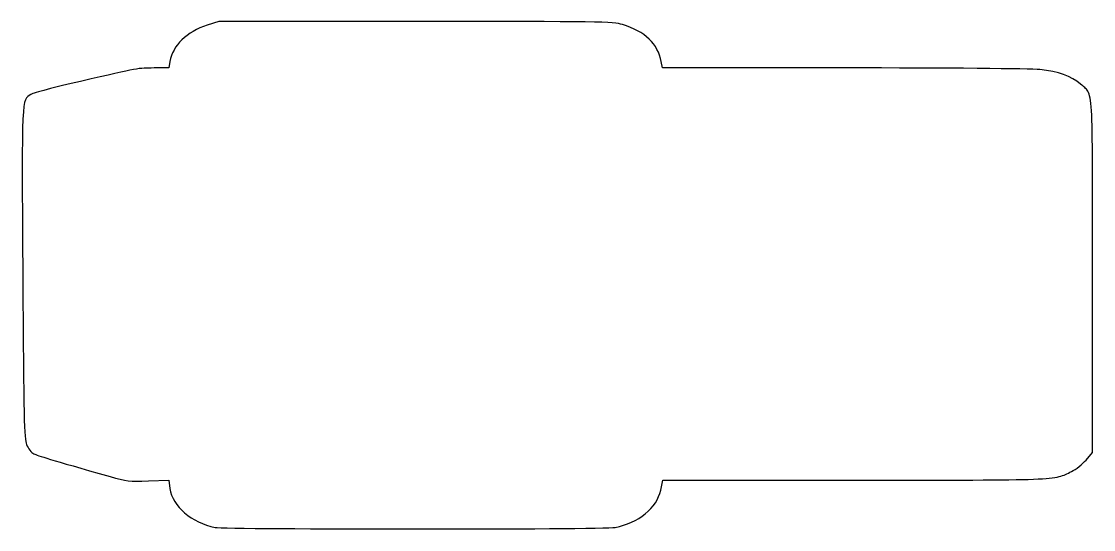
# Model space of a CAD drawing. Header units: centimetres. Extents: x -8.4 to 8.4, y -4.1 to 3.9.
import ezdxf

# ---------------------------------------------------------------- set-up
doc = ezdxf.new("R2010")
doc.units = ezdxf.units.CM
doc.header["$MEASUREMENT"] = 0
doc.layers.add('Layer 1', color=7, linetype='Continuous')

msp = doc.modelspace()

# ---------------------------------------------------------------- linework, layer by layer
at = {"layer": 'Layer 1'}
msp.add_open_spline([(-5.35068, -4.02024), (-5.72171, -3.94701), (-6.02078, -3.69073), (-6.05893, -3.41332), (-6.05893, -3.41332), (-6.05893, -3.41332), (-6.07692, -3.28256), (-6.07692, -3.28256), (-6.07692, -3.28256), (-6.07692, -3.28256), (-6.398, -3.29305), (-6.398, -3.29305), (-6.398, -3.29305), (-6.69263, -3.30267), (-6.74202, -3.29701), (-6.99756, -3.22432), (-6.99756, -3.22432), (-7.95194, -2.95283), (-8.12974, -2.89983), (-8.19219, -2.86823), (-8.19219, -2.86823), (-8.23297, -2.8476), (-8.27998, -2.78733), (-8.30598, -2.72232), (-8.30598, -2.72232), (-8.34597, -2.6224), (-8.35182, -2.36056), (-8.36591, -0.0424), (-8.36591, -0.0424), (-8.38291, 2.75683), (-8.38713, 2.66485), (-8.23737, 2.76054), (-8.23737, 2.76054), (-8.20341, 2.78223), (-7.85416, 2.87411), (-7.46125, 2.9647), (-7.46125, 2.9647), (-6.52432, 3.18073), (-6.56965, 3.17252), (-6.30602, 3.17385), (-6.30602, 3.17385), (-6.30602, 3.17385), (-6.07684, 3.175), (-6.07684, 3.175), (-6.07684, 3.175), (-6.07684, 3.175), (-6.05999, 3.27473), (-6.05999, 3.27473), (-6.05999, 3.27473), (-6.01761, 3.52555), (-5.79547, 3.74229), (-5.47688, 3.84367), (-5.47688, 3.84367), (-5.47688, 3.84367), (-5.29167, 3.9026), (-5.29167, 3.9026), (-5.29167, 3.9026), (-5.29167, 3.9026), (-2.20927, 3.9026), (-2.20927, 3.9026), (-2.20927, 3.9026), (0.70763, 3.9026), (0.88165, 3.89999), (1.03188, 3.85396), (1.03188, 3.85396), (1.38519, 3.7457), (1.58891, 3.55144), (1.64115, 3.27299), (1.64115, 3.27299), (1.64115, 3.27299), (1.65953, 3.175), (1.65953, 3.175), (1.65953, 3.175), (1.65953, 3.175), (4.49425, 3.17454), (4.49425, 3.17454), (4.49425, 3.17454), (6.12894, 3.17428), (7.43165, 3.16326), (7.57153, 3.14852), (7.57153, 3.14852), (7.86615, 3.11748), (8.06391, 3.0471), (8.21149, 2.92078), (8.21149, 2.92078), (8.41574, 2.74595), (8.40052, 2.98823), (8.40052, -0.08757), (8.40052, -0.08757), (8.40052, -0.08757), (8.40052, -2.85005), (8.40052, -2.85005), (8.40052, -2.85005), (8.40052, -2.85005), (8.29804, -2.96647), (8.29804, -2.96647), (8.29804, -2.96647), (8.24168, -3.0305), (8.13945, -3.11092), (8.07086, -3.14517), (8.07086, -3.14517), (7.79205, -3.28442), (7.89523, -3.2803), (4.66851, -3.28091), (4.66851, -3.28091), (4.66851, -3.28091), (1.6641, -3.28147), (1.6641, -3.28147), (1.6641, -3.28147), (1.6641, -3.28147), (1.63207, -3.43658), (1.63207, -3.43658), (1.63207, -3.43658), (1.57435, -3.71601), (1.28452, -3.95272), (0.91582, -4.02153), (0.91582, -4.02153), (0.74131, -4.05409), (-5.18531, -4.05287), (-5.35068, -4.02024)], degree=3, knots=[0, 0, 0, 0, 0.03225806, 0.03225806, 0.03225806, 0.03225806, 0.06451613, 0.06451613, 0.06451613, 0.06451613, 0.09677419, 0.09677419, 0.09677419, 0.09677419, 0.12903226, 0.12903226, 0.12903226, 0.12903226, 0.16129032, 0.16129032, 0.16129032, 0.16129032, 0.19354839, 0.19354839, 0.19354839, 0.19354839, 0.22580645, 0.22580645, 0.22580645, 0.22580645, 0.25806452, 0.25806452, 0.25806452, 0.25806452, 0.29032258, 0.29032258, 0.29032258, 0.29032258, 0.32258065, 0.32258065, 0.32258065, 0.32258065, 0.35483871, 0.35483871, 0.35483871, 0.35483871, 0.38709677, 0.38709677, 0.38709677, 0.38709677, 0.41935484, 0.41935484, 0.41935484, 0.41935484, 0.4516129, 0.4516129, 0.4516129, 0.4516129, 0.48387097, 0.48387097, 0.48387097, 0.48387097, 0.51612903, 0.51612903, 0.51612903, 0.51612903, 0.5483871, 0.5483871, 0.5483871, 0.5483871, 0.58064516, 0.58064516, 0.58064516, 0.58064516, 0.61290323, 0.61290323, 0.61290323, 0.61290323, 0.64516129, 0.64516129, 0.64516129, 0.64516129, 0.67741935, 0.67741935, 0.67741935, 0.67741935, 0.70967742, 0.70967742, 0.70967742, 0.70967742, 0.74193548, 0.74193548, 0.74193548, 0.74193548, 0.77419355, 0.77419355, 0.77419355, 0.77419355, 0.80645161, 0.80645161, 0.80645161, 0.80645161, 0.83870968, 0.83870968, 0.83870968, 0.83870968, 0.87096774, 0.87096774, 0.87096774, 0.87096774, 0.90322581, 0.90322581, 0.90322581, 0.90322581, 0.93548387, 0.93548387, 0.93548387, 0.93548387, 1, 1, 1, 1], dxfattribs=at)

doc.saveas('drawing.dxf')
